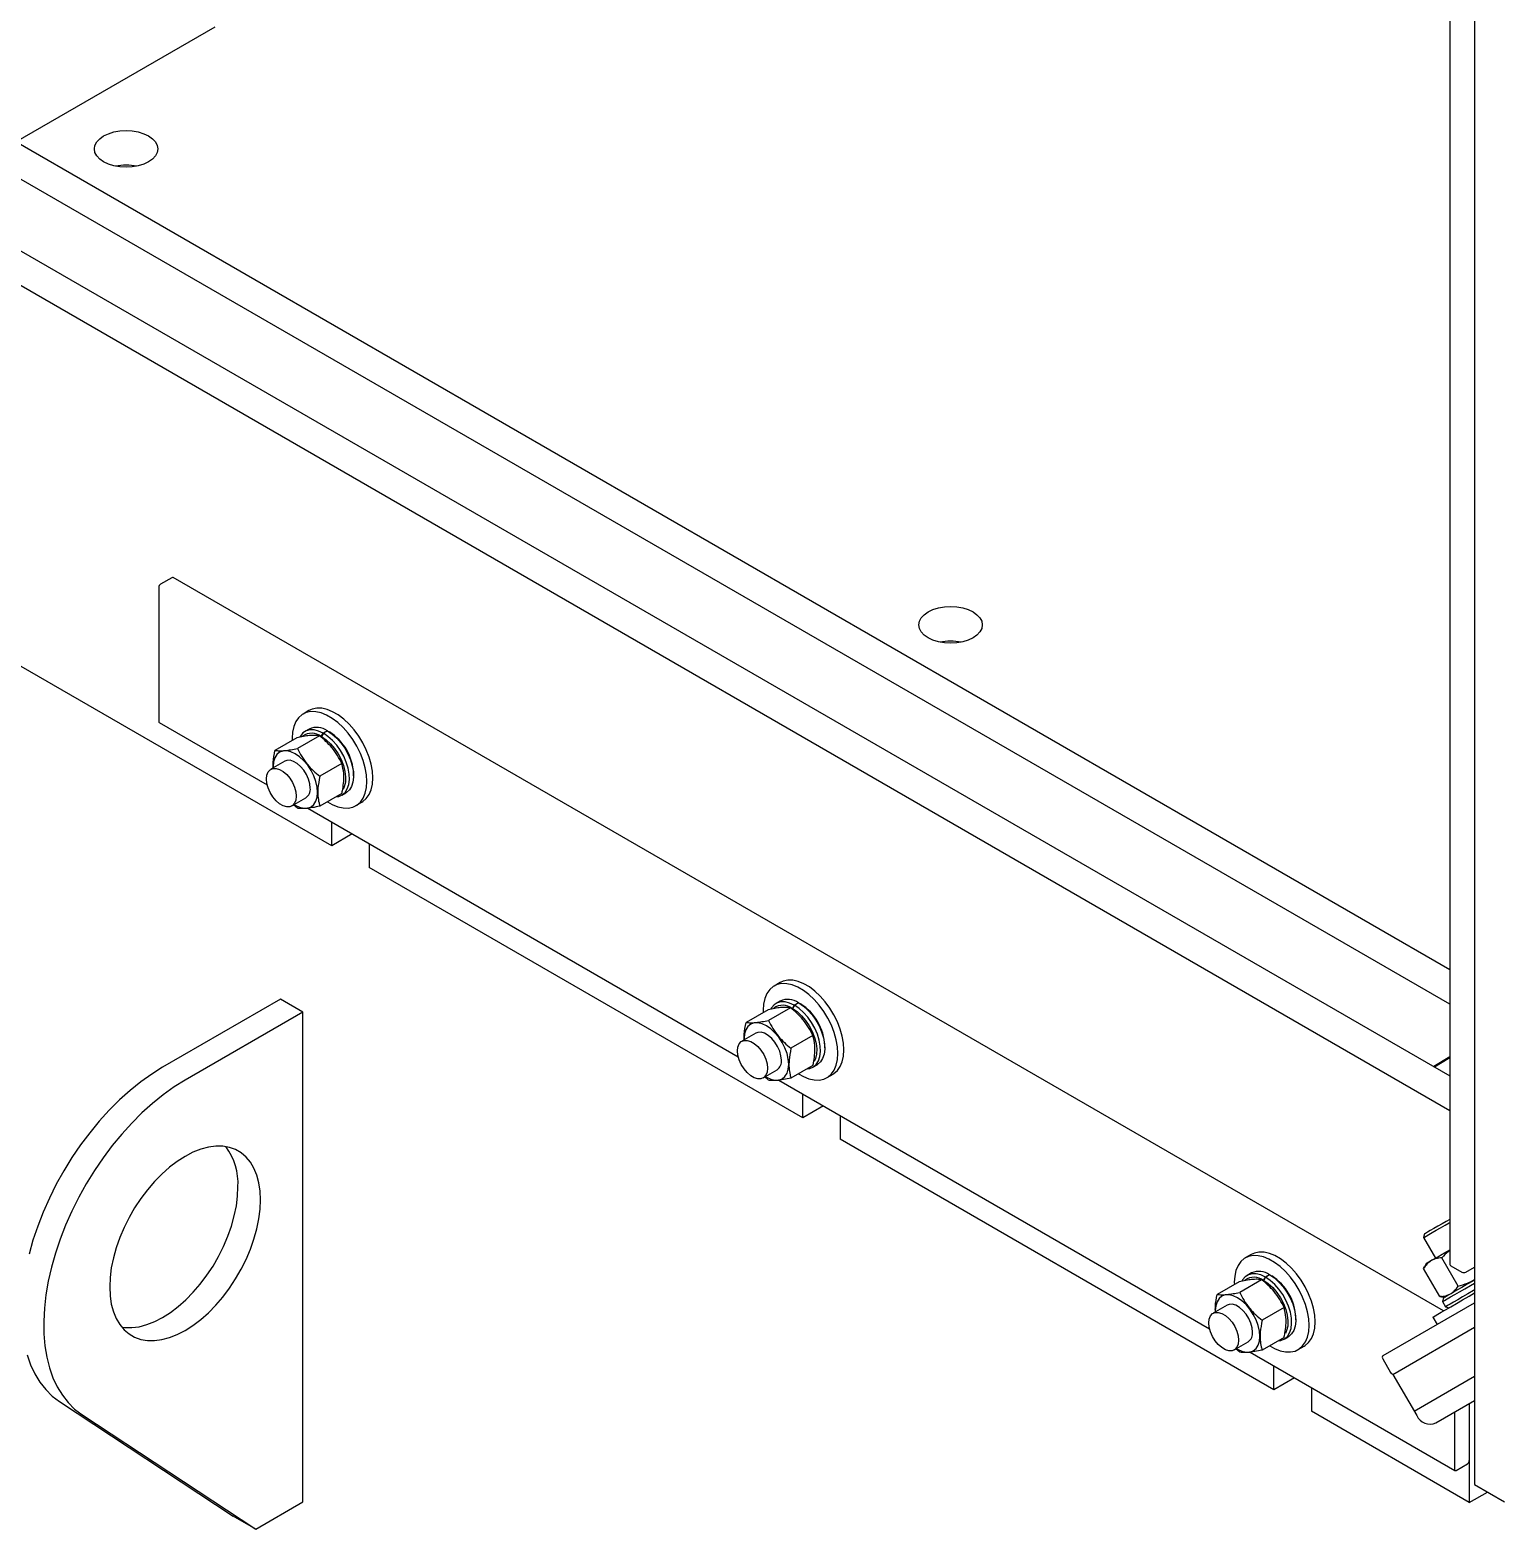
# Model space of a CAD drawing. Header units: millimetres. Extents: x 1293 to 41893, y 1011 to 26911.
# Drawn here: x 4821 to 5114.4, y 23100.4 to 23400.4 of the extents above; entities that cross this region are included whole.
import ezdxf

# ---------------------------------------------------------------- set-up
doc = ezdxf.new("R2010")
doc.units = ezdxf.units.MM
doc.header["$LTSCALE"] = 50
doc.layers.add('MAQUINAS', color=11, linetype='Continuous')

msp = doc.modelspace()

# ---------------------------------------------------------------- linework, layer by layer
at = {"color": 7, "linetype": 'Continuous', "lineweight": 25}
for p, q in [((5105.1442015, 23518.0603917), (5105.1442015, 23153.338829)), ((5110.086893, 23517.5841536), (5110.086893, 23109.3137477)), ((4881.3625295, 23237.1627373), (4507.0084144, 23453.2727679)), ((4777.8191428, 23373.1475378), (5105.1442015, 23184.1868036)), ((4787.718254, 23374.3451579), (5105.1442015, 23191.0990589)), ((4849.3747865, 23290.7980317), (4847.1297224, 23289.5019838)), ((5103.8558747, 23144.0681528), (4849.6393483, 23290.8242297)), ((4846.7555451, 23288.8538896), (4846.7555451, 23262.0645465)), ((4876.8196475, 23264.2146991), (4875.62228, 23263.5234735)), ((4846.8651606, 23261.8222703), (4868.4493358, 23249.3619912)), ((4874.410485, 23258.7816175), (4870.0128119, 23256.2428949)), ((4878.9007448, 23259.1828274), (4874.5028083, 23256.6439527)), ((4876.8566386, 23260.5210977), (4876.0124946, 23260.0337837)), ((4879.282952, 23259.0428151), (4879.6541831, 23259.6925968)), ((4879.6951952, 23259.6691074), (4879.3210179, 23259.0210132)), ((4880.4983271, 23260.1799108), (4879.6541831, 23259.6925968)), ((4880.5393393, 23260.1564214), (4879.6951952, 23259.6691074)), ((4880.4983271, 23260.1799108), (4880.5391725, 23260.1563251)), ((4871.9660405, 23254.0806216), (4869.1756557, 23252.4697667)), ((4883.3907411, 23253.597426), (4878.9930681, 23251.0587034)), ((4885.7478879, 23251.1349507), (4885.7478879, 23251.5669666)), ((4873.408645, 23245.1372197), (4876.1990298, 23246.7480745)), ((4883.3907411, 23247.609913), (4878.9930681, 23245.0711903)), ((4883.3778959, 23247.2751518), (4884.22204, 23247.7624658)), ((4886.2047533, 23245.1921059), (4887.4021208, 23245.8833315)), ((4874.5028083, 23244.6699805), (4873.7430309, 23245.3302565)), ((4876.5710746, 23244.6734112), (4962.73024, 23194.9347837)), ((4881.3625295, 23237.1627373), (4881.3625295, 23241.9073631)), ((4885.4719413, 23239.5350502), (4881.3625295, 23237.1627373)), ((4888.8460762, 23237.5872035), (4888.8460762, 23232.8425777)), ((4975.6434336, 23182.7355298), (4888.8460762, 23232.8425777)), ((4971.1005517, 23209.7874916), (4969.9031842, 23209.0962661)), ((4871.0989477, 23206.451189), (4847.5287216, 23192.8443871)), ((4875.5890757, 23203.8590932), (4852.0188497, 23190.2522913)), ((4875.5890757, 23203.8590932), (4871.0989477, 23206.451189)), ((4875.5890757, 23105.8741958), (4875.5890757, 23203.8590932)), ((4968.6913892, 23204.35441), (4964.2937161, 23201.8156874)), ((4973.181649, 23204.7556199), (4968.7837124, 23202.2167452)), ((4971.1375428, 23206.0938902), (4970.2933987, 23205.6065762)), ((4973.5638562, 23204.6156077), (4973.9350872, 23205.2653893)), ((4973.9760994, 23205.2418999), (4973.6019221, 23204.5938058)), ((4974.7792313, 23205.7527033), (4973.9350872, 23205.2653893)), ((4974.8202435, 23205.7292139), (4973.9760994, 23205.2418999)), ((4974.7792313, 23205.7527033), (4974.8200767, 23205.7291176)), ((4966.2469447, 23199.6534141), (4963.4565599, 23198.0425593)), ((4977.6716453, 23199.1702185), (4973.2739722, 23196.6314959)), ((4980.028792, 23196.7077432), (4980.028792, 23197.1397592)), ((4967.6895492, 23190.7100122), (4970.479934, 23192.3208671)), ((4977.6716453, 23193.1827055), (4973.2739722, 23190.6439829)), ((4977.6588001, 23192.8479444), (4978.5029442, 23193.3352584)), ((4968.7837124, 23190.242773), (4968.0239351, 23190.9030491)), ((4970.8519787, 23190.2462037), (5057.0111441, 23140.5075763)), ((4980.4856574, 23190.7648985), (4981.6830249, 23191.456124)), ((4975.6434336, 23182.7355298), (4975.6434336, 23187.4801557)), ((4979.7528454, 23185.1078427), (4975.6434336, 23182.7355298)), ((4983.1269804, 23183.1599961), (4983.1269804, 23178.4153702)), ((5069.9243378, 23128.3083223), (4983.1269804, 23178.4153702)), ((5100.0587979, 23159.4720478), (5099.8651095, 23158.7491927)), ((5099.8651095, 23158.7491927), (5102.2330813, 23154.6477453)), ((5065.3814558, 23155.3602842), (5064.1840884, 23154.6690586)), ((5099.8733884, 23152.5985516), (5100.0687108, 23152.8779393)), ((5100.4411306, 23153.6128044), (5100.0298196, 23152.9003928)), ((5106.8060694, 23149.0582811), (5103.5396253, 23154.7159282)), ((5105.2991908, 23153.1228211), (5107.5442549, 23151.8267732)), ((5108.2926095, 23151.8267732), (5110.086893, 23152.862591)), ((5062.9722933, 23149.9272026), (5058.5746203, 23147.38848)), ((5067.4625531, 23150.3284125), (5063.0646166, 23147.7895378)), ((5065.4184469, 23151.6666828), (5064.5743029, 23151.1793688)), ((5067.8447603, 23150.1884002), (5068.2159914, 23150.8381818)), ((5068.2570036, 23150.8146925), (5067.8828262, 23150.1665983)), ((5069.0601354, 23151.3254958), (5068.2159914, 23150.8381818)), ((5069.1011476, 23151.3020065), (5068.2570036, 23150.8146925)), ((5069.0601354, 23151.3254958), (5069.1009808, 23151.3019102)), ((5103.1396462, 23146.9412272), (5099.8733884, 23152.5985516)), ((5103.480124, 23146.970681), (5103.1396462, 23146.9412272)), ((5103.4801243, 23146.9257026), (5104.3015791, 23146.9257026)), ((5060.5278488, 23145.2262067), (5057.7374641, 23143.6153518)), ((5071.9525495, 23144.7430111), (5067.5548764, 23142.2042884)), ((5091.8001129, 23135.1516254), (5110.086893, 23145.7117906)), ((5103.839339, 23146.6586253), (5103.6456506, 23145.9357702)), ((5103.6456506, 23145.9357701), (5104.2425506, 23144.901909)), ((5104.2425506, 23144.901909), (5104.9646735, 23144.7084167)), ((5074.3096962, 23142.2805358), (5074.3096962, 23142.7125517)), ((5093.731164, 23131.3782976), (5110.086893, 23140.8233284)), ((5101.7208415, 23142.8349706), (5102.5670621, 23141.3692735)), ((5061.9704534, 23136.2828048), (5064.7608381, 23137.8936596)), ((5071.9525495, 23138.7554981), (5067.5548764, 23136.2167754)), ((5071.9397043, 23138.4207369), (5072.7838483, 23138.9080509)), ((5063.0646166, 23135.8155656), (5062.3048392, 23136.4758416)), ((5065.1328829, 23135.8189963), (5106.137647, 23112.1474498)), ((5074.7665616, 23136.337691), (5075.9639291, 23137.0289166)), ((5069.9243378, 23128.3083223), (5069.9243378, 23133.0529482)), ((5091.6905189, 23134.4773456), (5093.2780189, 23131.727715)), ((5074.0337496, 23130.6806353), (5069.9243378, 23128.3083223)), ((5093.731164, 23131.3782976), (5098.493664, 23123.1294057)), ((5097.9644974, 23124.0459492), (5110.086893, 23131.0463342)), ((4826.860897, 23125.9540469), (4861.6708573, 23103.0235708)), ((5077.4078846, 23128.7327886), (5077.4078846, 23123.9881628)), ((5102.3262281, 23121.6758229), (5110.086893, 23126.1559594)), ((4831.3510251, 23123.3619512), (4866.1609853, 23100.431475)), ((5109.0214502, 23105.7380398), (5077.4078846, 23123.9881628)), ((5106.0280315, 23123.8128285), (5106.0280315, 23112.389726)), ((5109.0214502, 23125.5408924), (5109.0214502, 23105.7380398)), ((5106.4022089, 23112.1736478), (5108.6472729, 23113.4696957)), ((5109.0214502, 23105.7380398), (5112.6511611, 23107.8334272)), ((5110.086893, 23109.3137477), (5116.0737304, 23105.85762)), ((4866.1609853, 23100.431475), (4875.5890757, 23105.8741958)), ((4866.1609853, 23100.431475), (4861.6708573, 23103.0235708))]:
    msp.add_line(p, q, dxfattribs=at)
at = {"color": 7, "linetype": 'Continuous', "lineweight": 25, "flags": 128}
for points in [[(4888.3970634, 23250.0376301), (4888.3134784, 23251.3738648), (4888.0645904, 23252.7767555), (4887.6559593, 23254.2149638), (4887.0967132, 23255.6563626), (4886.3993446, 23257.0687535), (4885.5794318, 23258.4205859), (4884.65529, 23259.6816621), (4883.6475633, 23260.8238118), (4882.5787625, 23261.8215213), (4881.4727628, 23262.6525034), (4880.3542705, 23263.2981952), (4879.2482708, 23263.7441732), (4878.17947, 23263.9804749), (4877.1717433, 23264.0018217), (4876.2476016, 23263.8077368), (4875.4276887, 23263.4025556), (4874.7303202, 23262.7953293), (4874.171074, 23261.9996224), (4873.7624429, 23261.0332095), (4873.5135549, 23259.9176788), (4873.4299699, 23258.6779493), (4873.4401508, 23258.2214555)], [(4889.5944309, 23250.7288557), (4889.5108459, 23252.0650904), (4889.2619579, 23253.467981), (4888.8533268, 23254.9061893), (4888.2940807, 23256.3475881), (4887.5967121, 23257.759979), (4886.7767992, 23259.1118114), (4885.8526575, 23260.3728876), (4884.8449308, 23261.5150374), (4883.77613, 23262.5127469), (4882.6701303, 23263.3437289), (4881.551638, 23263.9894208), (4880.4456383, 23264.4353988), (4879.3768375, 23264.6717004), (4878.3691108, 23264.6930472), (4877.4449691, 23264.4989623), (4876.8196475, 23264.2146991)], [(4879.6541831, 23259.6925968), (4878.726, 23260.1235663), (4877.8288899, 23260.3471331), (4876.9916145, 23260.3561295), (4876.2410173, 23260.150267), (4875.601163, 23259.7361458), (4875.0925654, 23259.1270427), (4874.9840068, 23258.9391263)], [(4879.3210179, 23259.0210132), (4880.234796, 23258.3928683), (4881.1156302, 23257.5861053), (4881.9317644, 23256.62981), (4882.6537751, 23255.558459), (4883.2556321, 23254.410677), (4883.715637, 23253.2278444), (4884.0172056, 23252.0526049), (4884.1494655, 23250.9273287), (4884.1076486, 23249.8925847), (4883.8932625, 23248.9856778), (4883.6421304, 23248.4406992)], [(4882.2241337, 23246.9364448), (4882.76996, 23247.0246573), (4883.4704184, 23247.3313173), (4884.0498411, 23247.840701), (4884.4896516, 23248.5364771), (4884.7757492, 23249.3963386), (4884.8989616, 23250.3927181), (4884.8553385, 23251.493671), (4884.6462784, 23252.6639002), (4884.278484, 23253.8658875), (4883.7637469, 23255.0610966), (4883.1185699, 23256.2112084), (4882.3636377, 23257.2793498), (4881.5231538, 23258.2312755), (4880.6240645, 23259.0364663), (4879.6951952, 23259.6691074)], [(4880.5393393, 23260.1564214), (4881.4682086, 23259.5237803), (4882.3672978, 23258.7185895), (4883.2077817, 23257.7666638), (4883.962714, 23256.6985224), (4884.607891, 23255.5484106), (4885.1226281, 23254.3532015), (4885.4904225, 23253.1512142), (4885.6994826, 23251.980985), (4885.7431057, 23250.8800321), (4885.6198933, 23249.8836526), (4885.3337957, 23249.0237911), (4884.8939852, 23248.328015), (4884.3145625, 23247.8186313), (4884.22204, 23247.7624658)], [(4878.539202, 23247.8415691), (4878.4535684, 23248.895016), (4878.1999584, 23250.0068501), (4877.7881182, 23251.134344), (4877.2338745, 23252.2341689), (4876.5585266, 23253.2640592), (4875.7880277, 23254.1844366), (4874.9519877, 23254.9599316), (4874.0825352, 23255.5607424), (4873.2130826, 23255.9637802), (4872.3770426, 23256.1535564), (4871.6065437, 23256.122778), (4870.9311958, 23255.8726279), (4870.3769521, 23255.4127191), (4869.9651119, 23254.7607258), (4869.711502, 23253.9417036), (4869.6258684, 23252.9871271), (4869.6311856, 23252.7327385)], [(4868.2987317, 23250.5315571), (4868.385715, 23251.3085826), (4868.6416098, 23251.9400214), (4869.0515443, 23252.3891767), (4869.5916948, 23252.629945), (4870.2306695, 23252.6483339), (4870.9313336, 23252.4432746), (4871.6529671, 23252.0266844), (4872.3536313, 23251.4227741), (4872.992606, 23250.6666407), (4873.5327565, 23249.802228), (4873.942691, 23248.8797724), (4874.1985858, 23247.9528837), (4874.2855691, 23247.0754294), (4874.1985858, 23246.2984038), (4873.942691, 23245.666965), (4873.5327565, 23245.2178098), (4872.992606, 23244.9770414), (4872.3536313, 23244.9586526), (4871.6529671, 23245.1637119), (4870.9313336, 23245.580302), (4870.2306695, 23246.1842123), (4869.5916948, 23246.9403457), (4869.0515443, 23247.8047585), (4868.6416098, 23248.7272141), (4868.385715, 23249.6541027), (4868.2987317, 23250.5315571)], [(4877.0759539, 23248.6862842), (4876.9889706, 23249.5637385), (4876.7330758, 23250.4906272), (4876.3231412, 23251.4130828), (4875.7829908, 23252.2774956), (4875.1440161, 23253.033629), (4874.4433519, 23253.6375393), (4873.7217184, 23254.0541294), (4873.0210543, 23254.2591887), (4872.3820795, 23254.2407998), (4871.9660405, 23254.0806216)], [(4880.5220778, 23245.9538689), (4881.4727628, 23245.4173842), (4882.5787625, 23244.9714063), (4883.6475633, 23244.7351046), (4884.65529, 23244.7137578), (4885.5794318, 23244.9078427), (4886.3993446, 23245.3130239), (4887.0967132, 23245.9202501), (4887.6559593, 23246.7159571), (4888.0645904, 23247.68237), (4888.3134784, 23248.7979007), (4888.3970634, 23250.0376301)], [(4887.4021208, 23245.8833315), (4887.5967121, 23246.0042494), (4888.2940807, 23246.6114757), (4888.8533268, 23247.4071826), (4889.2619579, 23248.3735955), (4889.5108459, 23249.4891262), (4889.5944309, 23250.7288557)], [(4873.8641749, 23245.4001915), (4874.0825352, 23245.2679537), (4874.9519877, 23244.864916), (4875.7880277, 23244.6751398), (4876.5585266, 23244.7059181), (4877.2338745, 23244.9560682), (4877.7881182, 23245.415977), (4878.1999584, 23246.0679704), (4878.4535684, 23246.8869926), (4878.539202, 23247.8415691)], [(4983.8753351, 23196.3016482), (4983.79175, 23197.6378829), (4983.5428621, 23199.0407735), (4983.134231, 23200.4789819), (4982.5749848, 23201.9203807), (4981.8776163, 23203.3327715), (4981.0577034, 23204.6846039), (4980.1335617, 23205.9456802), (4979.1258349, 23207.0878299), (4978.0570341, 23208.0855394), (4976.9510345, 23208.9165215), (4975.8325422, 23209.5622133), (4974.7265425, 23210.0081913), (4973.6577417, 23210.244493), (4972.6500149, 23210.2658398), (4971.7258732, 23210.0717548), (4971.1005517, 23209.7874916)], [(4982.6779676, 23195.6104227), (4982.5943826, 23196.9466574), (4982.3454946, 23198.349548), (4981.9368635, 23199.7877563), (4981.3776173, 23201.2291552), (4980.6802488, 23202.641546), (4979.8603359, 23203.9933784), (4978.9361942, 23205.2544547), (4977.9284675, 23206.3966044), (4976.8596666, 23207.3943139), (4975.753667, 23208.2252959), (4974.6351747, 23208.8709878), (4973.529175, 23209.3169658), (4972.4603742, 23209.5532674), (4971.4526474, 23209.5746142), (4970.5285057, 23209.3805293), (4969.7085929, 23208.9753482), (4969.0112243, 23208.3681219), (4968.4519782, 23207.5724149), (4968.043347, 23206.6060021), (4967.7944591, 23205.4904713), (4967.7108741, 23204.2507419), (4967.721055, 23203.794248)], [(4973.9350872, 23205.2653893), (4973.0069042, 23205.6963588), (4972.109794, 23205.9199256), (4971.2725187, 23205.928922), (4970.5219215, 23205.7230596), (4969.8820671, 23205.3089383), (4969.3734696, 23204.6998353), (4969.264911, 23204.5119188)], [(4973.6019221, 23204.5938058), (4974.5157001, 23203.9656608), (4975.3965343, 23203.1588979), (4976.2126686, 23202.2026025), (4976.9346793, 23201.1312515), (4977.5365362, 23199.9834696), (4977.9965411, 23198.8006369), (4978.2981097, 23197.6253974), (4978.4303697, 23196.5001213), (4978.3885528, 23195.4653773), (4978.1741666, 23194.5584704), (4977.9230346, 23194.0134917)], [(4976.5050378, 23192.5092374), (4977.0508642, 23192.5974498), (4977.7513226, 23192.9041099), (4978.3307453, 23193.4134935), (4978.7705557, 23194.1092696), (4979.0566534, 23194.9691312), (4979.1798658, 23195.9655107), (4979.1362426, 23197.0664636), (4978.9271826, 23198.2366928), (4978.5593882, 23199.4386801), (4978.0446511, 23200.6338891), (4977.3994741, 23201.784001), (4976.6445418, 23202.8521423), (4975.8040579, 23203.804068), (4974.9049687, 23204.6092588), (4973.9760994, 23205.2418999)], [(4974.8202435, 23205.7292139), (4975.7491128, 23205.0965728), (4976.648202, 23204.291382), (4977.4886859, 23203.3394563), (4978.2436181, 23202.271315), (4978.8887951, 23201.1212031), (4979.4035322, 23199.9259941), (4979.7713267, 23198.7240068), (4979.9803867, 23197.5537776), (4980.0240099, 23196.4528247), (4979.9007975, 23195.4564452), (4979.6146998, 23194.5965836), (4979.1748894, 23193.9008075), (4978.5954666, 23193.3914239), (4978.5029442, 23193.3352584)], [(4972.8201062, 23193.4143616), (4972.7344725, 23194.4678086), (4972.4808626, 23195.5796426), (4972.0690224, 23196.7071366), (4971.5147787, 23197.8069615), (4970.8394308, 23198.8368517), (4970.0689319, 23199.7572291), (4969.2328919, 23200.5327242), (4968.3634393, 23201.133535), (4967.4939868, 23201.5365727), (4966.6579468, 23201.7263489), (4965.8874479, 23201.6955705), (4965.2121, 23201.4454204), (4964.6578563, 23200.9855117), (4964.2460161, 23200.3335183), (4963.9924061, 23199.5144961), (4963.9067725, 23198.5599196), (4963.9120897, 23198.305531)], [(4962.5796358, 23196.1043496), (4962.6666192, 23196.8813751), (4962.9225139, 23197.512814), (4963.3324485, 23197.9619692), (4963.8725989, 23198.2027375), (4964.5115736, 23198.2211264), (4965.2122378, 23198.0160671), (4965.9338713, 23197.599477), (4966.6345355, 23196.9955667), (4967.2735102, 23196.2394333), (4967.8136606, 23195.3750205), (4968.2235952, 23194.4525649), (4968.47949, 23193.5256762), (4968.5664733, 23192.6482219), (4968.47949, 23191.8711964), (4968.2235952, 23191.2397575), (4967.8136606, 23190.7906023), (4967.2735102, 23190.549834), (4966.6345355, 23190.5314451), (4965.9338713, 23190.7365044), (4965.2122378, 23191.1530946), (4964.5115736, 23191.7570049), (4963.8725989, 23192.5131383), (4963.3324485, 23193.377551), (4962.9225139, 23194.3000066), (4962.6666192, 23195.2268953), (4962.5796358, 23196.1043496)], [(4971.356858, 23194.2590768), (4971.2698747, 23195.1365311), (4971.01398, 23196.0634198), (4970.6040454, 23196.9858753), (4970.063895, 23197.8502881), (4969.4249202, 23198.6064215), (4968.7242561, 23199.2103318), (4968.0026226, 23199.626922), (4967.3019584, 23199.8319813), (4966.6629837, 23199.8135924), (4966.2469447, 23199.6534141)], [(4974.802982, 23191.5266614), (4975.753667, 23190.9901768), (4976.8596666, 23190.5441988), (4977.9284675, 23190.3078971), (4978.9361942, 23190.2865503), (4979.8603359, 23190.4806353), (4980.6802488, 23190.8858164), (4981.3776173, 23191.4930427), (4981.9368635, 23192.2887496), (4982.3454946, 23193.2551625), (4982.5943826, 23194.3706932), (4982.6779676, 23195.6104227)], [(4981.6830249, 23191.456124), (4981.8776163, 23191.5770419), (4982.5749848, 23192.1842682), (4983.134231, 23192.9799752), (4983.5428621, 23193.9463881), (4983.79175, 23195.0619188), (4983.8753351, 23196.3016482)], [(4847.5287216, 23192.8443871), (4845.3414978, 23191.483926), (4843.167373, 23189.9360052), (4841.0193678, 23188.2098951), (4838.9103466, 23186.3159332), (4836.85294, 23184.2654623), (4834.8594696, 23182.0707624), (4832.9418741, 23179.7449774), (4831.1116378, 23177.3020361), (4829.3797218, 23174.7565691), (4827.7564984, 23172.123821), (4826.2516889, 23169.419559), (4824.8743054, 23166.6599787), (4823.6325971, 23163.8616069), (4822.5340003, 23161.0412029), (4821.5850944, 23158.2156577), (4820.7915624, 23155.4018932)], [(4968.145079, 23190.972984), (4968.3634393, 23190.8407463), (4969.2328919, 23190.4377085), (4970.0689319, 23190.2479323), (4970.8394308, 23190.2787107), (4971.5147787, 23190.5288608), (4972.0690224, 23190.9887695), (4972.4808626, 23191.6407629), (4972.7344725, 23192.4597851), (4972.8201062, 23193.4143616)], [(4852.0188497, 23190.2522913), (4849.8316258, 23188.8918302), (4847.657501, 23187.3439094), (4845.5094959, 23185.6177994), (4843.4004747, 23183.7238375), (4841.3430681, 23181.6733666), (4839.3495976, 23179.4786667), (4837.4320021, 23177.1528816), (4835.6017658, 23174.7099404), (4833.8698498, 23172.1644734), (4832.2466264, 23169.5317253), (4830.7418169, 23166.8274633), (4829.3644335, 23164.067883), (4828.1227251, 23161.2695112), (4827.0241283, 23158.4491071), (4826.0752224, 23155.6235619), (4825.2816904, 23152.8097974), (4824.6482846, 23150.0246651), (4824.1787984, 23147.2848447), (4823.8760436, 23144.6067448), (4823.7418333, 23142.0064044), (4823.7769713, 23139.4993965), (4823.9812471, 23137.1007354), (4824.3534373, 23134.8247864), (4824.8913131, 23132.6851801), (4825.5916529, 23130.6947302), (4826.4502627, 23128.8653574), (4827.4620002, 23127.2080176), (4828.6208063, 23125.7326364), (4829.919741, 23124.4480499), (4831.3510251, 23123.3619512)], [(4867.1037944, 23166.2990121), (4867.0211574, 23168.0721443), (4866.7741521, 23169.7304391), (4866.3654846, 23171.255728), (4865.7996324, 23172.6312995), (4865.082795, 23173.8420826), (4864.2228263, 23174.8748117), (4863.2291483, 23175.718172), (4862.1126479, 23176.3629235), (4860.8855577, 23176.8020022), (4859.561322, 23177.0305973), (4858.1544494, 23177.0462044), (4856.6803539, 23176.8486525), (4855.155186, 23176.4401059), (4853.5956558, 23175.8250409), (4852.0188497, 23175.0101962), (4850.4420436, 23174.0044994), (4848.8825133, 23172.8189691), (4847.3573454, 23171.4665942), (4845.8832499, 23169.9621917), (4844.4763774, 23168.3222441), (4843.1521417, 23166.564719), (4841.9250515, 23164.7088722), (4840.8085511, 23162.7750368), (4839.8148731, 23160.7844003), (4838.9549044, 23158.7587724), (4838.238067, 23156.7203465), (4837.6722148, 23154.6914559), (4837.2635473, 23152.6943295), (4837.0165419, 23150.7508484), (4836.933905, 23148.8823057), (4837.0165419, 23147.1091735), (4837.2635473, 23145.4508786), (4837.6722148, 23143.9255897), (4838.238067, 23142.5500182), (4838.9549044, 23141.3392351), (4839.8148731, 23140.306506), (4840.8085511, 23139.4631457), (4841.9250515, 23138.8183942), (4843.1521417, 23138.3793156), (4844.4763774, 23138.1507204), (4845.8832499, 23138.1351133), (4847.3573454, 23138.3326653), (4848.8825133, 23138.7412118), (4850.4420436, 23139.3562768), (4852.0188497, 23140.1711215), (4853.5956558, 23141.1768184), (4855.155186, 23142.3623487), (4856.6803539, 23143.7147235), (4858.1544494, 23145.219126), (4859.561322, 23146.8590736), (4860.8855577, 23148.6165987), (4862.1126479, 23150.4724455), (4863.2291483, 23152.4062809), (4864.2228263, 23154.3969175), (4865.082795, 23156.4225453), (4865.7996324, 23158.4609712), (4866.3654846, 23160.4898618), (4866.7741521, 23162.4869882), (4867.0211574, 23164.4304693), (4867.1037944, 23166.2990121)], [(4839.346868, 23140.8247986), (4839.9862493, 23140.7428162), (4841.3931219, 23140.7272091), (4842.8672174, 23140.924761), (4844.3923853, 23141.3333075), (4845.9519155, 23141.9483726), (4847.5287216, 23142.7632173), (4849.1055277, 23143.7689141), (4850.665058, 23144.9544444), (4852.1902259, 23146.3068193), (4853.6643214, 23147.8112218), (4855.071194, 23149.4511694), (4856.3954296, 23151.2086945), (4857.6225198, 23153.0645412), (4858.7390202, 23154.9983767), (4859.7326982, 23156.9890132), (4860.5926669, 23159.014641), (4861.3095043, 23161.053067), (4861.8753566, 23163.0819576), (4862.2840241, 23165.0790839), (4862.5310294, 23167.0225651), (4862.6136663, 23168.8911078)], [(5099.8651095, 23158.7491927), (5099.8699899, 23158.7520271), (5100.0216364, 23158.8396573), (5100.3772508, 23159.045043), (5100.9161662, 23159.3562479), (5101.6070627, 23159.7551859), (5102.4097879, 23160.2186722), (5103.2776904, 23160.7197707), (5104.1603308, 23161.2293594), (5105.0064133, 23161.7178227), (5105.1442015, 23161.7973691)], [(5105.1442015, 23162.408337), (5105.1187837, 23162.3936636), (5104.377766, 23161.9658714), (5103.5610309, 23161.4943455), (5102.7242377, 23161.0112199), (5101.9244125, 23160.5494186), (5101.2160619, 23160.1404127), (5100.647459, 23159.8120753), (5100.2573531, 23159.5867819), (5100.0723291, 23159.4798861), (5100.0587979, 23159.4720478)], [(5078.1562392, 23141.8744408), (5078.0726542, 23143.2106755), (5077.8237662, 23144.6135661), (5077.4151351, 23146.0517744), (5076.855889, 23147.4931732), (5076.1585204, 23148.9055641), (5075.3386076, 23150.2573965), (5074.4144658, 23151.5184727), (5073.4067391, 23152.6606225), (5072.3379383, 23153.658332), (5071.2319386, 23154.489314), (5070.1134463, 23155.1350059), (5069.0074466, 23155.5809839), (5067.9386458, 23155.8172855), (5066.9309191, 23155.8386323), (5066.0067774, 23155.6445474), (5065.3814558, 23155.3602842)], [(5100.4411306, 23153.6128044), (5100.5085456, 23153.6518021), (5100.7789742, 23153.8080257), (5101.2461782, 23154.0778512), (5101.8922033, 23154.4509094), (5102.6922231, 23154.912864), (5103.6154934, 23155.4459621), (5104.6265333, 23156.0297173), (5105.1442015, 23156.3286018)], [(5076.9588717, 23141.1832152), (5076.8752867, 23142.5194499), (5076.6263988, 23143.9223406), (5076.2177676, 23145.3605489), (5075.6585215, 23146.8019477), (5074.9611529, 23148.2143385), (5074.1412401, 23149.5661709), (5073.2170984, 23150.8272472), (5072.2093716, 23151.9693969), (5071.1405708, 23152.9671064), (5070.0345711, 23153.7980885), (5068.9160788, 23154.4437803), (5067.8100792, 23154.8897583), (5066.7412783, 23155.12606), (5065.7335516, 23155.1474068), (5064.8094099, 23154.9533218), (5063.989497, 23154.5481407), (5063.2921285, 23153.9409144), (5062.7328823, 23153.1452075), (5062.3242512, 23152.1787946), (5062.0753632, 23151.0632639), (5061.9917782, 23149.8235344), (5062.0019591, 23149.3670406)], [(5068.2159914, 23150.8381818), (5067.2878083, 23151.2691514), (5066.3906982, 23151.4927182), (5065.5534228, 23151.5017145), (5064.8028257, 23151.2958521), (5064.1629713, 23150.8817309), (5063.6543738, 23150.2726278), (5063.5458151, 23150.0847114)], [(5067.8828262, 23150.1665983), (5068.7966043, 23149.5384534), (5069.6774385, 23148.7316904), (5070.4935727, 23147.7753951), (5071.2155834, 23146.7040441), (5071.8174404, 23145.5562621), (5072.2774453, 23144.3734294), (5072.5790139, 23143.19819), (5072.7112738, 23142.0729138), (5072.6694569, 23141.0381698), (5072.4550708, 23140.1312629), (5072.2039388, 23139.5862843)], [(5070.785942, 23138.0820299), (5071.3317683, 23138.1702423), (5072.0322267, 23138.4769024), (5072.6116494, 23138.9862861), (5073.0514599, 23139.6820621), (5073.3375576, 23140.5419237), (5073.4607699, 23141.5383032), (5073.4171468, 23142.6392561), (5073.2080867, 23143.8094853), (5072.8402923, 23145.0114726), (5072.3255552, 23146.2066817), (5071.6803782, 23147.3567935), (5070.925446, 23148.4249349), (5070.0849621, 23149.3768606), (5069.1858728, 23150.1820514), (5068.2570036, 23150.8146925)], [(5069.1011476, 23151.3020065), (5070.0300169, 23150.6693654), (5070.9291061, 23149.8641746), (5071.7695901, 23148.9122489), (5072.5245223, 23147.8441075), (5073.1696993, 23146.6939957), (5073.6844364, 23145.4987866), (5074.0522308, 23144.2967993), (5074.2612909, 23143.1265701), (5074.304914, 23142.0256172), (5074.1817016, 23141.0292377), (5073.895604, 23140.1693761), (5073.4557935, 23139.4736001), (5072.8763708, 23138.9642164), (5072.7838483, 23138.9080509)], [(5110.086893, 23150.2661752), (5109.702416, 23150.0441981), (5108.5843661, 23149.3986813), (5107.5087082, 23148.777621), (5106.5142222, 23148.2034078), (5105.6367617, 23147.6967436), (5104.9079612, 23147.2758947), (5104.3540957, 23146.9560338), (5103.9951333, 23146.7486925), (5103.8440155, 23146.661346), (5103.839339, 23146.6586253)], [(5067.1010103, 23138.9871542), (5067.0153767, 23140.0406011), (5066.7617667, 23141.1524352), (5066.3499265, 23142.2799291), (5065.7956828, 23143.379754), (5065.1203349, 23144.4096442), (5064.349836, 23145.3300217), (5063.5137961, 23146.1055167), (5062.6443435, 23146.7063275), (5061.7748909, 23147.1093653), (5060.9388509, 23147.2991415), (5060.1683521, 23147.2683631), (5059.4930042, 23147.018213), (5058.9387605, 23146.5583042), (5058.5269202, 23145.9063109), (5058.2733103, 23145.0872887), (5058.1876767, 23144.1327121), (5058.1929939, 23143.8783236)], [(5101.7208415, 23142.8349706), (5101.7221786, 23142.8357564), (5101.8478663, 23142.9084429), (5102.1754571, 23143.0976952), (5102.6976333, 23143.3992858), (5103.4027303, 23143.8064776), (5104.2749973, 23144.3101747), (5105.2949494, 23144.8991252), (5106.4398025, 23145.560173), (5107.6839825, 23146.2785514), (5108.9996965, 23147.0382129), (5110.086893, 23147.6659204)], [(5103.6456506, 23145.9357701), (5103.6461555, 23145.9360688), (5103.7627196, 23146.0034676), (5104.0800491, 23146.1867749), (5104.5879703, 23146.4801139), (5105.2701989, 23146.8740798), (5106.1048624, 23147.356042), (5107.0652009, 23147.9105484), (5108.1204256, 23148.5198213), (5109.2367053, 23149.1643271), (5110.086893, 23149.6551875)], [(5110.086893, 23148.276704), (5109.8336053, 23148.130466), (5108.7173256, 23147.4859602), (5107.6621009, 23146.8766873), (5106.7017624, 23146.3221808), (5105.8670989, 23145.8402187), (5105.1848703, 23145.4462528), (5104.6769491, 23145.1529138), (5104.3596196, 23144.9696065), (5104.2430555, 23144.9022076), (5104.2425506, 23144.901909)], [(5056.86054, 23141.6771421), (5056.9475233, 23142.4541677), (5057.2034181, 23143.0856065), (5057.6133526, 23143.5347618), (5058.1535031, 23143.7755301), (5058.7924778, 23143.793919), (5059.493142, 23143.5888597), (5060.2147755, 23143.1722695), (5060.9154396, 23142.5683592), (5061.5544143, 23141.8122258), (5062.0945648, 23140.947813), (5062.5044993, 23140.0253575), (5062.7603941, 23139.0984688), (5062.8473774, 23138.2210145), (5062.7603941, 23137.4439889), (5062.5044993, 23136.8125501), (5062.0945648, 23136.3633949), (5061.5544143, 23136.1226265), (5060.9154396, 23136.1042377), (5060.2147755, 23136.309297), (5059.493142, 23136.7258871), (5058.7924778, 23137.3297974), (5058.1535031, 23138.0859308), (5057.6133526, 23138.9503436), (5057.2034181, 23139.8727992), (5056.9475233, 23140.7996878), (5056.86054, 23141.6771421)], [(5065.6377622, 23139.8318693), (5065.5507789, 23140.7093236), (5065.2948841, 23141.6362123), (5064.8849496, 23142.5586679), (5064.3447991, 23143.4230806), (5063.7058244, 23144.179214), (5063.0051602, 23144.7831244), (5062.2835267, 23145.1997145), (5061.5828626, 23145.4047738), (5060.9438878, 23145.3863849), (5060.5278488, 23145.2262067)], [(5069.0838861, 23137.099454), (5070.0345711, 23136.5629693), (5071.1405708, 23136.1169913), (5072.2093716, 23135.8806897), (5073.2170984, 23135.8593429), (5074.1412401, 23136.0534278), (5074.9611529, 23136.458609), (5075.6585215, 23137.0658352), (5076.2177676, 23137.8615422), (5076.6263988, 23138.8279551), (5076.8752867, 23139.9434858), (5076.9588717, 23141.1832152)], [(5075.9639291, 23137.0289166), (5076.1585204, 23137.1498345), (5076.855889, 23137.7570608), (5077.4151351, 23138.5527677), (5077.8237662, 23139.5191806), (5078.0726542, 23140.6347113), (5078.1562392, 23141.8744408)], [(5062.4259832, 23136.5457766), (5062.6443435, 23136.4135388), (5063.5137961, 23136.010501), (5064.349836, 23135.8207249), (5065.1203349, 23135.8515032), (5065.7956828, 23136.1016533), (5066.3499265, 23136.5615621), (5066.7617667, 23137.2135554), (5067.0153767, 23138.0325777), (5067.1010103, 23138.9871542)], [(4820.401185, 23135.2772758), (4821.1015249, 23133.2868259), (4821.9601346, 23131.4574531), (4822.9718721, 23129.8001133), (4824.1306782, 23128.3247322), (4825.4296129, 23127.0401456), (4826.860897, 23125.9540469)]]:
    msp.add_lwpolyline(points, dxfattribs=at)
at = {"color": 7, "linetype": 'Continuous', "lineweight": 25}
for centre, radius, start, end in [((4849.52979, 23290.5816653), 0.2661588, 65.692880956, 125.617577475), ((4847.5679303, 23288.8169216), 0.8132259, 122.605478341, 177.394521514), ((4847.007262, 23262.032498), 0.2537489, 172.744171011, 235.943648597), ((4878.3821836, 23257.1986013), 3.6559909, 54.632738123, 114.662517059), ((4877.370396, 23256.4542095), 3.2185011, 53.541663905, 124.460815815), ((4875.3364421, 23251.1381667), 10.4202721, 2.358419038, 57.641581108), ((4875.0373753, 23248.4411365), 2.0532657, 304.455047166, 6.857133227), ((4971.6513002, 23202.027002), 3.2185011, 53.541663905, 124.460815815), ((4972.6630877, 23202.7713939), 3.6559909, 54.632738123, 114.662517059), ((4969.6173463, 23196.7109592), 10.4202721, 2.358419038, 57.641581108), ((4969.3182795, 23194.013929), 2.0532657, 304.455047166, 6.857133228), ((4850.2103283, 23169.5667646), 12.4217272, 356.881963457, 36.460554748), ((5105.4090267, 23153.3652378), 0.2661387, 185.694799251, 245.625341707), ((5065.9322044, 23147.5997946), 3.2185011, 53.541663905, 124.460815815), ((5066.9439919, 23148.3441864), 3.6559909, 54.632738122, 114.662517059), ((5063.8982505, 23142.2837518), 10.4202721, 2.358419038, 57.641581108), ((5107.9184322, 23152.5489328), 0.8133408, 242.609672236, 297.390327764), ((5063.5991836, 23139.5867216), 2.0532657, 304.455047166, 6.857133228), ((5092.0893885, 23134.7585617), 0.4880363, 126.35124345, 215.185085644), ((5093.7210372, 23131.9325711), 0.4880895, 204.816299181, 293.643070815), ((5101.1517742, 23124.3585427), 2.9285368, 204.81629918, 293.643070815), ((5108.209065, 23114.1547579), 0.8132259, 302.60547834, 357.394521515), ((5106.2561417, 23112.3527229), 0.231092, 170.785963011, 309.203285235)]:
    msp.add_arc(centre, radius, start, end, dxfattribs=at)
for points, knots in [([(4878.9007448, 23259.1828274), (4878.6268479, 23259.2148722), (4878.0731142, 23259.2796567), (4876.9913892, 23259.2247967), (4875.7497197, 23259.0524965), (4874.859615, 23258.8724603), (4874.410485, 23258.7816175)], [0, 0, 0, 0, 0.2646061211, 0.5349506065, 0.7653448938, 1, 1, 1, 1]), ([(4883.3907411, 23253.597426), (4883.1168539, 23254.1490881), (4882.5631403, 23255.2643747), (4881.4814723, 23256.7659316), (4880.2398791, 23258.0814159), (4879.3498413, 23258.8134544), (4878.9007448, 23259.1828274)], [0, 0, 0, 0, 0.2646176718, 0.5349733347, 0.76535622725, 1, 1, 1, 1]), ([(4869.639646, 23252.7376226), (4869.6308596, 23253.102875), (4869.6044329, 23254.2014357), (4869.8493353, 23255.4256863), (4870.0128119, 23256.2428949)], [0, 0, 0, 0, 0.3324826326, 1, 1, 1, 1]), ([(4870.0128119, 23256.2428949), (4870.2866992, 23256.2108382), (4870.8404127, 23256.1460296), (4871.9220808, 23256.2008504), (4873.163674, 23256.3731122), (4874.0537118, 23256.5531227), (4874.5028083, 23256.6439527)], [0, 0, 0, 0, 0.2646176718, 0.5349733347, 0.7653562273, 1, 1, 1, 1]), ([(4874.5028083, 23256.6439527), (4874.7767052, 23256.0923197), (4875.3304389, 23254.9770908), (4876.4121638, 23253.4755907), (4877.6538334, 23252.160129), (4878.5439381, 23251.4280809), (4878.9930681, 23251.0587034)], [0, 0, 0, 0, 0.2646061211, 0.5349506065, 0.7653448938, 1, 1, 1, 1]), ([(4883.3907411, 23247.609913), (4883.4498181, 23247.8941639), (4883.6241423, 23248.7329305), (4883.8007617, 23250.1058356), (4883.8056991, 23251.8862868), (4883.5444916, 23252.9634138), (4883.3907411, 23253.597426)], [0, 0, 0, 0, 0.12806477444, 0.37789303104, 0.63381903979, 1, 1, 1, 1]), ([(4878.9930681, 23251.0587034), (4878.8393059, 23250.2471661), (4878.580771, 23248.8826517), (4878.5819968, 23247.1063501), (4878.7567132, 23245.9355404), (4878.9339926, 23245.2872293), (4878.9930681, 23245.0711903)], [0, 0, 0, 0, 0.3661794341, 0.6156922034, 0.8719357593, 1, 1, 1, 1]), ([(4878.9930681, 23245.0711903), (4878.4874979, 23244.9694994), (4877.4653948, 23244.7639124), (4876.2123488, 23244.6101572), (4875.2221819, 23244.5830406), (4874.7440598, 23244.640824), (4874.5028083, 23244.6699805)], [0, 0, 0, 0, 0.2646176718, 0.5349733347, 0.76535622725, 1, 1, 1, 1]), ([(4973.181649, 23204.7556199), (4972.907752, 23204.7876647), (4972.3540183, 23204.8524493), (4971.2722934, 23204.7975892), (4970.0306238, 23204.6252891), (4969.1405191, 23204.4452529), (4968.6913892, 23204.35441)], [0, 0, 0, 0, 0.26460612106, 0.53495060651, 0.76534489377, 1, 1, 1, 1]), ([(4977.6716453, 23199.1702185), (4977.397758, 23199.7218807), (4976.8440445, 23200.8371673), (4975.7623765, 23202.3387242), (4974.5207833, 23203.6542084), (4973.6307454, 23204.386247), (4973.181649, 23204.7556199)], [0, 0, 0, 0, 0.2646176718, 0.5349733347, 0.7653562273, 1, 1, 1, 1]), ([(4963.9205501, 23198.3104152), (4963.9117637, 23198.6756675), (4963.8853371, 23199.7742282), (4964.1302395, 23200.9984789), (4964.2937161, 23201.8156874)], [0, 0, 0, 0, 0.3324826326, 1, 1, 1, 1]), ([(4964.2937161, 23201.8156874), (4964.5676034, 23201.7836307), (4965.1213169, 23201.7188222), (4966.2029849, 23201.773643), (4967.4445781, 23201.9459048), (4968.334616, 23202.1259153), (4968.7837124, 23202.2167452)], [0, 0, 0, 0, 0.2646176718, 0.5349733347, 0.7653562273, 1, 1, 1, 1]), ([(4968.7837124, 23202.2167452), (4969.0576094, 23201.6651123), (4969.6113431, 23200.5498834), (4970.693068, 23199.0483833), (4971.9347376, 23197.7329216), (4972.8248423, 23197.0008735), (4973.2739722, 23196.6314959)], [0, 0, 0, 0, 0.2646061211, 0.5349506065, 0.7653448938, 1, 1, 1, 1]), ([(4977.6716453, 23193.1827055), (4977.7307223, 23193.4669565), (4977.9050464, 23194.305723), (4978.0816659, 23195.6786281), (4978.0866033, 23197.4590794), (4977.8253958, 23198.5362064), (4977.6716453, 23199.1702185)], [0, 0, 0, 0, 0.12806477444, 0.37789303104, 0.63381903979, 1, 1, 1, 1]), ([(4973.2739722, 23196.6314959), (4973.12021, 23195.8199587), (4972.8616751, 23194.4554442), (4972.8629009, 23192.6791427), (4973.0376174, 23191.5083329), (4973.2148968, 23190.8600219), (4973.2739722, 23190.6439829)], [0, 0, 0, 0, 0.3661794341, 0.6156922034, 0.8719357593, 1, 1, 1, 1]), ([(4973.2739722, 23190.6439829), (4972.7684021, 23190.5422919), (4971.746299, 23190.3367049), (4970.493253, 23190.1829497), (4969.503086, 23190.1558332), (4969.0249639, 23190.2136166), (4968.7837124, 23190.242773)], [0, 0, 0, 0, 0.2646176718, 0.5349733347, 0.7653562273, 1, 1, 1, 1]), ([(5105.1442015, 23156.1460727), (5105.0310056, 23156.0669519), (5104.4425554, 23155.6556416), (5103.943047, 23155.1357843), (5103.5396253, 23154.7159282)], [0, 0, 0, 0, 0.1923627347, 1, 1, 1, 1]), ([(5103.5396253, 23154.7159282), (5103.139514, 23154.6740153), (5102.3306143, 23154.5892806), (5101.3168997, 23154.1437081), (5100.4946773, 23153.4634897), (5100.0817458, 23152.88862), (5099.8733884, 23152.5985516)], [0, 0, 0, 0, 0.26460612106, 0.53495060651, 0.76534489377, 1, 1, 1, 1]), ([(5067.4625531, 23150.3284125), (5067.1886562, 23150.3604573), (5066.6349225, 23150.4252418), (5065.5531975, 23150.3703818), (5064.311528, 23150.1980816), (5063.4214233, 23150.0180454), (5062.9722933, 23149.9272026)], [0, 0, 0, 0, 0.2646061211, 0.5349506065, 0.7653448938, 1, 1, 1, 1]), ([(5071.9525495, 23144.7430111), (5071.6786622, 23145.2946732), (5071.1249487, 23146.4099598), (5070.0432806, 23147.9115167), (5068.8016874, 23149.227001), (5067.9116496, 23149.9590395), (5067.4625531, 23150.3284125)], [0, 0, 0, 0, 0.2646176718, 0.5349733347, 0.76535622725, 1, 1, 1, 1]), ([(5106.8060694, 23149.0582811), (5107.4403944, 23149.2264269), (5108.5830221, 23149.5293126), (5109.6238682, 23150.0864898), (5110.086893, 23150.3343524)], [0, 0, 0, 0, 0.5551458088, 1, 1, 1, 1]), ([(5058.2014543, 23143.8832077), (5058.1926679, 23144.2484601), (5058.1662413, 23145.3470208), (5058.4111437, 23146.5712714), (5058.5746203, 23147.38848)], [0, 0, 0, 0, 0.3324826326, 1, 1, 1, 1]), ([(5058.5746203, 23147.38848), (5058.8485075, 23147.3564233), (5059.4022211, 23147.2916147), (5060.4838891, 23147.3464355), (5061.7254823, 23147.5186973), (5062.6155201, 23147.6987078), (5063.0646166, 23147.7895378)], [0, 0, 0, 0, 0.2646176718, 0.5349733347, 0.7653562273, 1, 1, 1, 1]), ([(5063.0646166, 23147.7895378), (5063.3385135, 23147.2379048), (5063.8922472, 23146.1226759), (5064.9739722, 23144.6211758), (5066.2156417, 23143.3057141), (5067.1057464, 23142.573666), (5067.5548764, 23142.2042884)], [0, 0, 0, 0, 0.2646061211, 0.5349506065, 0.7653448938, 1, 1, 1, 1]), ([(5103.1396462, 23146.9412272), (5103.5397841, 23146.9831184), (5104.3487366, 23147.0678094), (5105.3625114, 23147.5133023), (5106.1847698, 23148.193436), (5106.5977083, 23148.7682439), (5106.8060694, 23149.0582811)], [0, 0, 0, 0, 0.2646176718, 0.5349733347, 0.7653562273, 1, 1, 1, 1]), ([(5071.9525495, 23138.7554981), (5072.0116264, 23139.039749), (5072.1859506, 23139.8785156), (5072.36257, 23141.2514207), (5072.3675075, 23143.0318719), (5072.1062999, 23144.1089989), (5071.9525495, 23144.7430111)], [0, 0, 0, 0, 0.12806477444, 0.37789303104, 0.63381903979, 1, 1, 1, 1]), ([(5067.5548764, 23142.2042884), (5067.4011142, 23141.3927512), (5067.1425793, 23140.0282368), (5067.1438051, 23138.2519352), (5067.3185216, 23137.0811255), (5067.4958009, 23136.4328144), (5067.5548764, 23136.2167754)], [0, 0, 0, 0, 0.3661794341, 0.6156922034, 0.8719357593, 1, 1, 1, 1]), ([(5067.5548764, 23136.2167754), (5067.0493062, 23136.1150845), (5066.0272031, 23135.9094975), (5064.7741572, 23135.7557423), (5063.7839902, 23135.7286257), (5063.3058681, 23135.7864091), (5063.0646166, 23135.8155656)], [0, 0, 0, 0, 0.2646176718, 0.5349733347, 0.7653562273, 1, 1, 1, 1])]:
    msp.add_open_spline(points, degree=3, knots=knots, dxfattribs=at)
at = {"layer": 'MAQUINAS', "linetype": 'Continuous', "lineweight": 25}
for p, q in [((4818.1602154, 23378.028105), (4858.0410379, 23401.0508138)), ((5105.1442015, 23212.3557763), (4818.1602154, 23378.028105)), ((5105.1442015, 23205.4423974), (4808.2594951, 23376.8302903)), ((5105.1442015, 23194.9392564), (5101.9067801, 23192.9679825)), ((5105.1442015, 23194.7499839), (5102.0663435, 23192.8758686))]:
    msp.add_line(p, q, dxfattribs=at)
at = {"layer": 'MAQUINAS', "linetype": 'Continuous', "lineweight": 25, "flags": 128}
for points in [[(4844.712075, 23379.2050934), (4845.501779, 23378.6495942), (4846.088582, 23378.0158298), (4846.4499335, 23377.3281553), (4846.571947, 23376.6129976), (4846.4499335, 23375.89784), (4846.088582, 23375.2101655), (4845.501779, 23374.5764011), (4844.712075, 23374.0209019), (4843.7498179, 23373.5650155), (4842.6519868, 23373.2262613), (4841.4607705, 23373.0176576), (4840.221947, 23372.9472207), (4838.9831234, 23373.0176576), (4837.7919072, 23373.2262613), (4836.694076, 23373.5650155), (4835.7318189, 23374.0209019), (4834.9421149, 23374.5764011), (4834.3553119, 23375.2101655), (4833.9939604, 23375.89784), (4833.871947, 23376.6129976), (4833.9939604, 23377.3281553), (4834.3553119, 23378.0158298), (4834.9421149, 23378.6495942), (4835.7318189, 23379.2050934), (4836.694076, 23379.6609798), (4837.7919072, 23379.999734), (4838.9831234, 23380.2083377), (4840.221947, 23380.2787746), (4841.4607705, 23380.2083377), (4842.6519868, 23379.999734), (4843.7498179, 23379.6609798), (4844.712075, 23379.2050934)], [(5009.7036573, 23283.9574804), (5010.4933613, 23283.4019812), (5011.0801643, 23282.7682167), (5011.4415158, 23282.0805422), (5011.5635292, 23281.3653846), (5011.4415158, 23280.650227), (5011.0801643, 23279.9625525), (5010.4933613, 23279.328788), (5009.7036573, 23278.7732888), (5008.7414002, 23278.3174024), (5007.643569, 23277.9786483), (5006.4523528, 23277.7700445), (5005.2135292, 23277.6996076), (5003.9747057, 23277.7700445), (5002.7834894, 23277.9786483), (5001.6856583, 23278.3174024), (5000.7234012, 23278.7732888), (4999.9336972, 23279.328788), (4999.3468942, 23279.9625525), (4998.9855427, 23280.650227), (4998.8635292, 23281.3653846), (4998.9855427, 23282.0805422), (4999.3468942, 23282.7682167), (4999.9336972, 23283.4019812), (5000.7234012, 23283.9574804), (5001.6856583, 23284.4133668), (5002.7834894, 23284.7521209), (5003.9747057, 23284.9607247), (5005.2135292, 23285.0311616), (5006.4523528, 23284.9607247), (5007.643569, 23284.7521209), (5008.7414002, 23284.4133668), (5009.7036573, 23283.9574804)]]:
    msp.add_lwpolyline(points, dxfattribs=at)
at = {"layer": 'MAQUINAS', "linetype": 'Continuous', "lineweight": 25}
for centre, start, end in [((4840.221947, 23362.62181), 78.653398354, 101.346601646), ((5005.2135292, 23267.3741969), 78.653398358, 101.346601642)]:
    msp.add_arc(centre, 10.7444999, start, end, dxfattribs=at)

doc.saveas('drawing.dxf')
